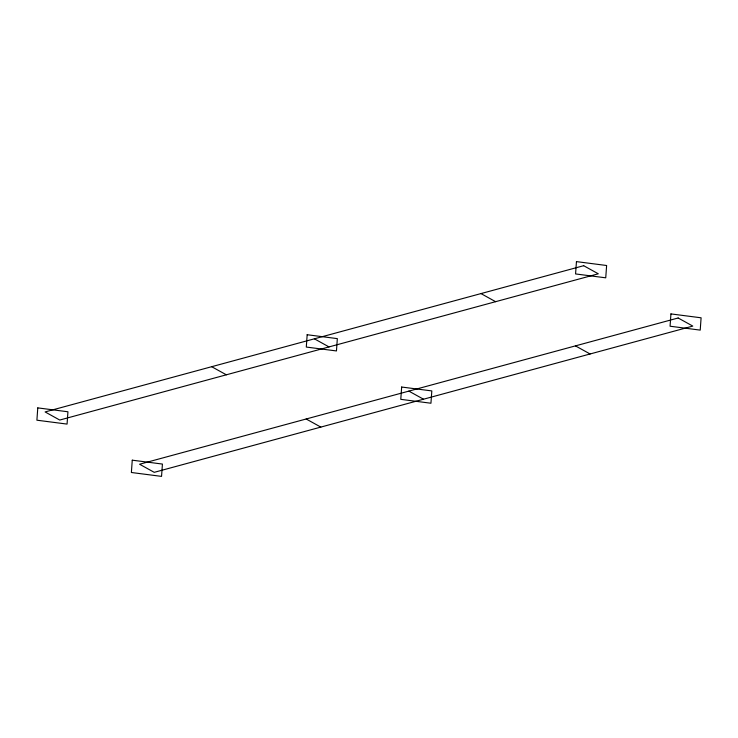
<?xml version="1.0" encoding="UTF-8"?>
<svg xmlns="http://www.w3.org/2000/svg" width="738" height="738" viewBox="0 0 738 738"><rect width="100%" height="100%" fill="white"/><g stroke="black" fill="none" stroke-linecap="round" stroke-linejoin="round"><path stroke-width="1.11" d="M480.973 293.576L495.613 301.685M575.455 345.873L590.096 353.982M314.379 338.816L329.028 346.925M408.861 391.112L423.511 399.212M211.686 366.703L226.335 374.803M306.169 418.99L320.818 427.099M37.776 407.883L36.9 420.199L67.066 424.092L67.933 411.776L37.776 407.883M132.259 460.18L131.382 472.495L161.548 476.388L162.425 464.064L132.259 460.18M307.165 334.729L306.298 347.054L336.463 350.947L337.331 338.622L307.165 334.729M401.656 387.026L400.78 399.341L430.946 403.234L431.813 390.919L401.656 387.026M576.452 261.612L575.575 273.936L605.741 277.82L606.618 265.505L576.452 261.612M670.934 313.908L670.067 326.224L700.224 330.117L701.1 317.801L670.934 313.908M583.666 265.698L45.092 411.933L59.741 420.042L598.306 273.798L583.666 265.698M678.148 317.986L139.583 464.23L154.224 472.338L692.788 326.095L678.148 317.986"/></g></svg>
